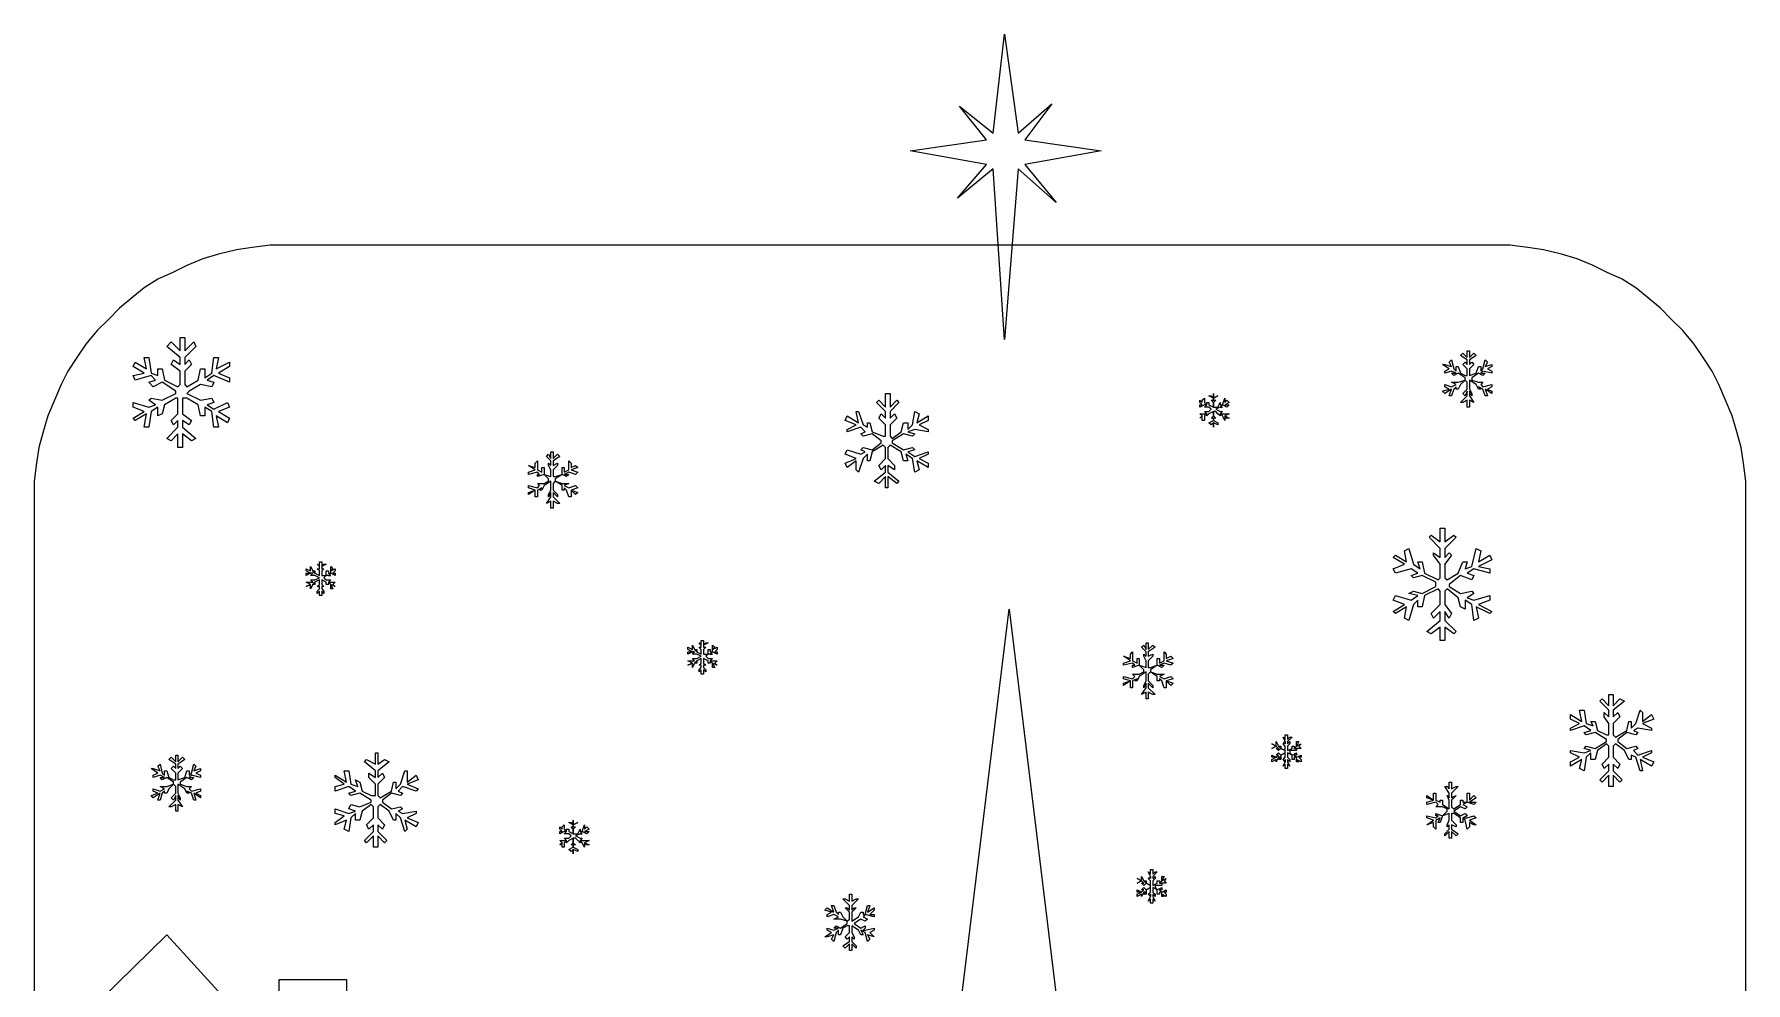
# Model space of a CAD drawing. Extents: x -95 to 513, y -317 to 40.
# Drawn here: x -80 to -6, y -254.5 to -213.4 of the extents above; entities that cross this region are included whole.
import ezdxf

# ---------------------------------------------------------------- set-up
doc = ezdxf.new("R2010")
doc.units = 0
doc.header["$MEASUREMENT"] = 0
doc.layers.get('0').update_dxf_attribs({"linetype": 'CONTINUOUS'})

msp = doc.modelspace()

# ---------------------------------------------------------------- linework, layer by layer
at = {"color": 7}
for p, q in [((-38.524502, -217.717127), (-38.038964, -213.444397)), ((-38.038964, -213.444397), (-37.456319, -217.717127)), ((-39.981114, -216.551838), (-38.524502, -217.717127)), ((-38.815824, -218.00845), (-39.981114, -216.551838)), ((-37.456319, -217.717127), (-35.999705, -216.454729)), ((-35.999705, -216.454729), (-37.164995, -218.00845)), ((-42.117479, -218.493988), (-38.815824, -218.00845)), ((-37.164995, -218.00845), (-33.86334, -218.493988)), ((-38.815824, -219.076633), (-42.117479, -218.493988)), ((-33.86334, -218.493988), (-37.164995, -219.076633)), ((-40.078221, -220.533246), (-38.815824, -219.076633)), ((-38.524502, -219.270848), (-40.078221, -220.533246)), ((-38.038964, -226.651018), (-38.524502, -219.270848)), ((-37.456319, -219.270848), (-38.038964, -226.651018)), ((-35.80549, -220.72746), (-37.456319, -219.270848)), ((-37.164995, -219.076633), (-35.80549, -220.72746))]:
    msp.add_line(p, q, dxfattribs=at)
at = {"color": 150}
for points in [[(-5.993485, -258.016745), (-5.993485, -233.545652), (-5.993485, -232.768792), (-6.090592, -231.991932), (-6.187699, -231.31218), (-6.381914, -230.632427), (-6.57613, -229.952675), (-6.867452, -229.272922), (-7.158775, -228.593168), (-7.450097, -228.010523), (-7.838528, -227.427879), (-8.226957, -226.845234), (-8.712495, -226.262589), (-9.198033, -225.777051), (-9.683569, -225.291513), (-10.266216, -224.805975), (-10.751752, -224.417546), (-11.334399, -224.029117), (-12.01415, -223.737792), (-12.596795, -223.44647), (-13.276549, -223.155148), (-13.9563, -222.960934), (-14.73316, -222.766719), (-15.412914, -222.66961), (-16.189774, -222.572503), (-16.869526, -222.572503), (-16.869526, -222.572503), (-69.113367, -222.572503), (-69.793121, -222.572503), (-70.569981, -222.66961), (-71.249732, -222.766719), (-72.026593, -222.960934), (-72.706344, -223.155148), (-73.386098, -223.44647), (-73.968742, -223.737792), (-74.648496, -224.029117), (-75.231141, -224.417546), (-75.716679, -224.805975), (-76.299323, -225.291513), (-76.784861, -225.777051), (-77.270397, -226.262589), (-77.755935, -226.845234), (-78.144366, -227.427879), (-78.532796, -228.010523), (-78.824118, -228.593168), (-79.11544, -229.272922), (-79.406763, -229.952675), (-79.600978, -230.632427), (-79.795194, -231.31218), (-79.892301, -231.991932), (-79.989407, -232.768792), (-79.989407, -233.545652), (-79.989407, -233.545652), (-79.989407, -258.016745), (-74.260065, -252.38451), (-69.404689, -257.725423), (-69.404689, -254.326659), (-66.491464, -254.326659), (-66.491464, -261.609723)], [(-40.272436, -258.210959), (-37.844748, -238.303921), (-35.417061, -258.210959)]]:
    msp.add_lwpolyline(points, dxfattribs=at)
at = {"color": 7}
for points in [[(-73.67742, -228.593168), (-73.67742, -228.010523), (-74.065849, -227.719201), (-73.968742, -227.524987), (-73.67742, -227.719201), (-73.67742, -227.427879), (-74.260065, -226.942341), (-74.065849, -226.748127), (-73.67742, -227.136556), (-73.67742, -226.553911), (-73.483204, -226.553911), (-73.483204, -227.136556), (-73.094775, -226.748127), (-72.997669, -226.942341), (-73.483204, -227.427879), (-73.483204, -227.719201), (-73.288991, -227.524987), (-73.191882, -227.719201), (-73.483204, -228.010523), (-73.483204, -228.593168), (-73.386098, -228.690277), (-72.90056, -228.398954), (-72.803453, -227.913416), (-72.609237, -227.913416), (-72.609237, -228.301846), (-72.317915, -228.107632), (-72.220808, -227.427879), (-72.026593, -227.427879), (-72.123699, -227.913416), (-71.541055, -227.622094), (-71.541055, -227.81631), (-72.026593, -228.107632), (-71.541055, -228.301846), (-71.541055, -228.496061), (-72.220808, -228.204739), (-72.512131, -228.398954), (-72.220808, -228.496061), (-72.317915, -228.690277), (-72.803453, -228.593168), (-73.288991, -228.884492), (-73.386098, -228.981599), (-72.803453, -229.272922), (-72.317915, -229.175815), (-72.220808, -229.370028), (-72.512131, -229.467137), (-72.220808, -229.661351), (-71.638161, -229.370028), (-71.541055, -229.564244), (-72.026593, -229.75846), (-71.541055, -230.049782), (-71.638161, -230.243997), (-72.123699, -229.952675), (-72.026593, -230.438211), (-72.220808, -230.438211), (-72.317915, -229.75846), (-72.609237, -229.564244), (-72.609237, -229.952675), (-72.803453, -229.952675), (-72.90056, -229.467137), (-73.386098, -229.175815), (-73.580313, -229.175815), (-73.580313, -229.855566), (-73.191882, -230.146889), (-73.288991, -230.341104), (-73.580313, -230.146889), (-73.580313, -230.438211), (-72.997669, -230.923749), (-73.191882, -231.020856), (-73.580313, -230.729533), (-73.580313, -231.31218), (-73.774527, -231.31218), (-73.774527, -230.729533), (-74.065849, -231.020856), (-74.260065, -230.923749), (-73.774527, -230.438211), (-73.774527, -230.146889), (-73.968742, -230.341104), (-74.065849, -230.146889), (-73.774527, -229.855566), (-73.774527, -229.175815), (-73.871636, -229.175815), (-74.357174, -229.467137), (-74.45428, -229.855566), (-74.648496, -229.952675), (-74.648496, -229.564244), (-74.939818, -229.75846), (-75.036925, -230.438211), (-75.231141, -230.438211), (-75.134032, -229.855566), (-75.61957, -230.146889), (-75.716679, -230.049782), (-75.231141, -229.75846), (-75.716679, -229.564244), (-75.716679, -229.370028), (-75.036925, -229.564244), (-74.745603, -229.467137), (-75.036925, -229.272922), (-74.939818, -229.175815), (-74.45428, -229.272922), (-73.871636, -228.981599), (-73.871636, -228.884492), (-74.45428, -228.496061), (-74.84271, -228.690277), (-75.036925, -228.496061), (-74.745603, -228.398954), (-74.939818, -228.204739), (-75.61957, -228.398954), (-75.716679, -228.204739), (-75.231141, -228.107632), (-75.716679, -227.81631), (-75.61957, -227.622094), (-75.134032, -227.913416), (-75.231141, -227.427879), (-75.036925, -227.427879), (-74.939818, -228.107632), (-74.648496, -228.204739), (-74.648496, -227.913416), (-74.45428, -227.913416), (-74.357174, -228.398954), (-73.774527, -228.690277), (-73.67742, -228.593168), (-73.67742, -228.593168)], [(-18.034815, -228.204739), (-18.034815, -227.913416), (-18.229031, -227.719201), (-18.131924, -227.622094), (-18.034815, -227.719201), (-18.034815, -227.524987), (-18.32614, -227.330772), (-18.229031, -227.233663), (-18.034815, -227.427879), (-18.034815, -227.136556), (-17.937708, -227.136556), (-17.937708, -227.427879), (-17.743493, -227.233663), (-17.646386, -227.330772), (-17.937708, -227.524987), (-17.937708, -227.719201), (-17.840602, -227.622094), (-17.743493, -227.719201), (-17.937708, -227.913416), (-17.937708, -228.204739), (-17.937708, -228.204739), (-17.646386, -228.107632), (-17.549279, -227.81631), (-17.45217, -227.81631), (-17.45217, -228.010523), (-17.355064, -227.913416), (-17.257957, -227.524987), (-17.160848, -227.622094), (-17.257957, -227.81631), (-16.966633, -227.719201), (-16.966633, -227.81631), (-17.160848, -227.913416), (-16.966633, -228.010523), (-16.966633, -228.107632), (-17.355064, -228.010523), (-17.45217, -228.107632), (-17.257957, -228.107632), (-17.355064, -228.204739), (-17.549279, -228.107632), (-17.840602, -228.301846), (-17.840602, -228.398954), (-17.549279, -228.496061), (-17.355064, -228.496061), (-17.355064, -228.496061), (-17.45217, -228.593168), (-17.355064, -228.690277), (-16.966633, -228.593168), (-16.966633, -228.690277), (-17.160848, -228.787384), (-16.966633, -228.884492), (-16.966633, -228.981599), (-17.257957, -228.787384), (-17.160848, -229.078706), (-17.257957, -229.078706), (-17.355064, -228.787384), (-17.549279, -228.690277), (-17.45217, -228.787384), (-17.549279, -228.787384), (-17.646386, -228.593168), (-17.937708, -228.398954), (-17.937708, -228.496061), (-17.937708, -228.787384), (-17.840602, -228.981599), (-17.840602, -229.078706), (-17.937708, -228.884492), (-17.937708, -229.078706), (-17.743493, -229.370028), (-17.743493, -229.370028), (-17.937708, -229.272922), (-17.937708, -229.564244), (-18.034815, -229.564244), (-18.034815, -229.272922), (-18.229031, -229.370028), (-18.32614, -229.370028), (-18.034815, -229.078706), (-18.034815, -228.884492), (-18.131924, -229.078706), (-18.229031, -228.981599), (-18.034815, -228.787384), (-18.034815, -228.496061), (-18.131924, -228.398954), (-18.32614, -228.593168), (-18.423246, -228.787384), (-18.520353, -228.787384), (-18.520353, -228.690277), (-18.617462, -228.787384), (-18.714569, -229.078706), (-18.811676, -229.078706), (-18.714569, -228.787384), (-19.005891, -228.981599), (-19.102998, -228.884492), (-18.811676, -228.787384), (-19.005891, -228.690277), (-19.005891, -228.593168), (-18.714569, -228.690277), (-18.520353, -228.593168), (-18.714569, -228.496061), (-18.617462, -228.496061), (-18.423246, -228.496061), (-18.131924, -228.398954), (-18.131924, -228.301846), (-18.423246, -228.107632), (-18.617462, -228.204739), (-18.714569, -228.107632), (-18.520353, -228.107632), (-18.714569, -228.010523), (-19.005891, -228.107632), (-19.005891, -228.010523), (-18.811676, -227.913416), (-19.102998, -227.719201), (-19.005891, -227.719201), (-18.714569, -227.81631), (-18.811676, -227.622094), (-18.714569, -227.524987), (-18.617462, -227.913416), (-18.520353, -228.010523), (-18.520353, -227.81631), (-18.423246, -227.81631), (-18.32614, -228.107632), (-18.131924, -228.204739), (-18.034815, -228.204739), (-18.034815, -228.204739)], [(-43.185662, -230.826642), (-43.185662, -230.341104), (-43.476984, -230.049782), (-43.379878, -229.855566), (-43.185662, -230.049782), (-43.185662, -229.75846), (-43.574091, -229.370028), (-43.476984, -229.272922), (-43.185662, -229.564244), (-43.185662, -228.981599), (-42.991446, -228.981599), (-42.991446, -229.564244), (-42.700124, -229.272922), (-42.603017, -229.370028), (-42.991446, -229.75846), (-42.991446, -230.049782), (-42.797231, -229.855566), (-42.700124, -230.049782), (-42.991446, -230.341104), (-42.991446, -230.826642), (-42.89434, -230.923749), (-42.505908, -230.632427), (-42.408802, -230.243997), (-42.214586, -230.243997), (-42.214586, -230.53532), (-42.02037, -230.341104), (-41.923264, -229.75846), (-41.729048, -229.855566), (-41.826157, -230.243997), (-41.340619, -229.952675), (-41.340619, -230.146889), (-41.729048, -230.341104), (-41.340619, -230.53532), (-41.340619, -230.632427), (-41.923264, -230.53532), (-42.214586, -230.632427), (-41.923264, -230.729533), (-42.02037, -230.826642), (-42.408802, -230.729533), (-42.89434, -231.020856), (-42.89434, -231.117965), (-42.408802, -231.409287), (-42.02037, -231.31218), (-41.923264, -231.409287), (-42.214586, -231.506394), (-41.923264, -231.700609), (-41.340619, -231.506394), (-41.340619, -231.603503), (-41.729048, -231.797716), (-41.340619, -231.991932), (-41.340619, -232.186147), (-41.826157, -231.894825), (-41.729048, -232.283254), (-41.923264, -232.380363), (-42.02037, -231.797716), (-42.311695, -231.603503), (-42.214586, -231.894825), (-42.408802, -231.894825), (-42.505908, -231.506394), (-42.991446, -231.215071), (-43.088553, -231.31218), (-43.088553, -231.797716), (-42.797231, -232.089038), (-42.797231, -232.283254), (-43.088553, -232.089038), (-43.088553, -232.380363), (-42.603017, -232.768792), (-42.700124, -232.865899), (-43.088553, -232.574576), (-43.088553, -233.060114), (-43.185662, -233.060114), (-43.185662, -232.574576), (-43.476984, -232.865899), (-43.6712, -232.768792), (-43.185662, -232.380363), (-43.185662, -232.089038), (-43.379878, -232.283254), (-43.476984, -232.089038), (-43.185662, -231.797716), (-43.185662, -231.31218), (-43.282769, -231.215071), (-43.768307, -231.506394), (-43.865413, -231.894825), (-43.962522, -231.894825), (-43.962522, -231.603503), (-44.156736, -231.797716), (-44.350951, -232.380363), (-44.44806, -232.283254), (-44.44806, -231.894825), (-44.836489, -232.186147), (-44.933596, -231.991932), (-44.44806, -231.797716), (-44.933596, -231.603503), (-44.836489, -231.409287), (-44.253845, -231.603503), (-44.059629, -231.506394), (-44.253845, -231.409287), (-44.156736, -231.31218), (-43.768307, -231.409287), (-43.379878, -231.117965), (-43.379878, -231.020856), (-43.768307, -230.729533), (-44.156736, -230.826642), (-44.253845, -230.729533), (-44.059629, -230.632427), (-44.253845, -230.438211), (-44.836489, -230.632427), (-44.836489, -230.53532), (-44.44806, -230.341104), (-44.933596, -230.146889), (-44.836489, -229.952675), (-44.350951, -230.243997), (-44.44806, -229.75846), (-44.350951, -229.75846), (-44.156736, -230.341104), (-43.962522, -230.438211), (-43.962522, -230.243997), (-43.865413, -230.243997), (-43.768307, -230.632427), (-43.282769, -230.826642), (-43.185662, -230.826642), (-43.185662, -230.826642)], [(-29.007965, -229.564244), (-29.007965, -229.370028), (-29.105073, -229.272922), (-29.105073, -229.272922), (-29.007965, -229.272922), (-29.007965, -229.175815), (-29.20218, -229.078706), (-29.105073, -229.078706), (-29.007965, -229.175815), (-29.007965, -228.981599), (-29.007965, -228.981599), (-29.007965, -229.175815), (-28.813749, -229.078706), (-28.813749, -229.078706), (-29.007965, -229.175815), (-29.007965, -229.272922), (-28.910858, -229.272922), (-28.910858, -229.272922), (-29.007965, -229.370028), (-29.007965, -229.564244), (-28.910858, -229.564244), (-28.813749, -229.564244), (-28.716642, -229.370028), (-28.716642, -229.370028), (-28.716642, -229.467137), (-28.619535, -229.467137), (-28.522427, -229.175815), (-28.522427, -229.272922), (-28.522427, -229.370028), (-28.42532, -229.272922), (-28.328213, -229.370028), (-28.522427, -229.467137), (-28.328213, -229.467137), (-28.42532, -229.564244), (-28.619535, -229.467137), (-28.716642, -229.564244), (-28.619535, -229.564244), (-28.619535, -229.564244), (-28.716642, -229.564244), (-28.910858, -229.661351), (-28.910858, -229.661351), (-28.716642, -229.75846), (-28.619535, -229.75846), (-28.619535, -229.75846), (-28.716642, -229.855566), (-28.619535, -229.855566), (-28.42532, -229.855566), (-28.328213, -229.855566), (-28.522427, -229.952675), (-28.328213, -230.049782), (-28.42532, -230.049782), (-28.522427, -229.952675), (-28.522427, -230.146889), (-28.522427, -230.146889), (-28.619535, -229.952675), (-28.716642, -229.855566), (-28.716642, -229.952675), (-28.716642, -229.952675), (-28.813749, -229.855566), (-28.910858, -229.75846), (-29.007965, -229.75846), (-29.007965, -229.952675), (-28.910858, -230.049782), (-28.910858, -230.049782), (-29.007965, -230.049782), (-29.007965, -230.146889), (-28.813749, -230.243997), (-28.813749, -230.341104), (-29.007965, -230.243997), (-29.007965, -230.438211), (-29.007965, -230.438211), (-29.007965, -230.243997), (-29.105073, -230.341104), (-29.20218, -230.243997), (-29.007965, -230.146889), (-29.007965, -230.049782), (-29.105073, -230.049782), (-29.105073, -230.049782), (-29.007965, -229.952675), (-29.007965, -229.75846), (-29.007965, -229.75846), (-29.20218, -229.855566), (-29.299287, -229.952675), (-29.299287, -229.952675), (-29.299287, -229.855566), (-29.396396, -229.952675), (-29.396396, -230.146889), (-29.493503, -230.146889), (-29.493503, -229.952675), (-29.590609, -230.049782), (-29.590609, -230.049782), (-29.493503, -229.952675), (-29.590609, -229.855566), (-29.590609, -229.855566), (-29.396396, -229.855566), (-29.299287, -229.855566), (-29.396396, -229.75846), (-29.396396, -229.75846), (-29.20218, -229.75846), (-29.105073, -229.661351), (-29.105073, -229.661351), (-29.20218, -229.564244), (-29.396396, -229.564244), (-29.396396, -229.564244), (-29.299287, -229.467137), (-29.396396, -229.467137), (-29.590609, -229.564244), (-29.590609, -229.467137), (-29.493503, -229.467137), (-29.590609, -229.370028), (-29.590609, -229.272922), (-29.493503, -229.370028), (-29.493503, -229.272922), (-29.396396, -229.175815), (-29.396396, -229.370028), (-29.299287, -229.467137), (-29.299287, -229.370028), (-29.20218, -229.370028), (-29.20218, -229.467137), (-29.007965, -229.564244), (-29.007965, -229.564244), (-29.007965, -229.564244)], [(-57.654682, -232.574576), (-57.654682, -232.283254), (-57.751788, -232.089038), (-57.751788, -231.991932), (-57.654682, -232.089038), (-57.654682, -231.894825), (-57.848895, -231.700609), (-57.751788, -231.603503), (-57.654682, -231.797716), (-57.654682, -231.506394), (-57.557573, -231.506394), (-57.557573, -231.797716), (-57.363357, -231.603503), (-57.266251, -231.700609), (-57.557573, -231.894825), (-57.557573, -232.089038), (-57.363357, -231.991932), (-57.363357, -232.089038), (-57.557573, -232.283254), (-57.557573, -232.574576), (-57.460466, -232.574576), (-57.169144, -232.47747), (-57.169144, -232.186147), (-57.072035, -232.186147), (-57.072035, -232.380363), (-56.877821, -232.283254), (-56.877821, -231.894825), (-56.780713, -231.991932), (-56.780713, -232.186147), (-56.586499, -232.089038), (-56.48939, -232.186147), (-56.780713, -232.283254), (-56.48939, -232.380363), (-56.586499, -232.47747), (-56.877821, -232.380363), (-57.072035, -232.47747), (-56.877821, -232.47747), (-56.974928, -232.574576), (-57.169144, -232.47747), (-57.460466, -232.671685), (-57.460466, -232.768792), (-57.169144, -232.865899), (-56.974928, -232.865899), (-56.877821, -232.865899), (-57.072035, -232.963008), (-56.877821, -233.060114), (-56.586499, -232.963008), (-56.48939, -233.060114), (-56.780713, -233.157221), (-56.48939, -233.25433), (-56.586499, -233.351437), (-56.780713, -233.157221), (-56.780713, -233.448543), (-56.877821, -233.448543), (-56.974928, -233.157221), (-57.072035, -233.060114), (-57.072035, -233.157221), (-57.169144, -233.157221), (-57.169144, -232.963008), (-57.460466, -232.768792), (-57.557573, -232.865899), (-57.557573, -233.157221), (-57.363357, -233.351437), (-57.363357, -233.448543), (-57.557573, -233.25433), (-57.557573, -233.448543), (-57.266251, -233.739868), (-57.363357, -233.739868), (-57.557573, -233.642759), (-57.557573, -233.934081), (-57.654682, -233.934081), (-57.654682, -233.642759), (-57.848895, -233.739868), (-57.848895, -233.739868), (-57.654682, -233.448543), (-57.654682, -233.25433), (-57.751788, -233.448543), (-57.751788, -233.351437), (-57.654682, -233.157221), (-57.654682, -232.865899), (-57.654682, -232.768792), (-57.946004, -232.963008), (-58.043111, -233.157221), (-58.140218, -233.157221), (-58.043111, -233.060114), (-58.237326, -233.157221), (-58.237326, -233.448543), (-58.334433, -233.448543), (-58.334433, -233.157221), (-58.625756, -233.351437), (-58.625756, -233.25433), (-58.334433, -233.157221), (-58.625756, -233.060114), (-58.625756, -232.963008), (-58.237326, -233.060114), (-58.140218, -232.963008), (-58.237326, -232.865899), (-58.237326, -232.865899), (-57.946004, -232.865899), (-57.751788, -232.768792), (-57.751788, -232.671685), (-57.946004, -232.47747), (-58.237326, -232.574576), (-58.237326, -232.47747), (-58.140218, -232.47747), (-58.237326, -232.380363), (-58.625756, -232.47747), (-58.625756, -232.380363), (-58.334433, -232.283254), (-58.625756, -232.089038), (-58.625756, -232.089038), (-58.334433, -232.186147), (-58.334433, -231.991932), (-58.237326, -231.894825), (-58.237326, -232.283254), (-58.043111, -232.380363), (-58.043111, -232.186147), (-57.946004, -232.186147), (-57.946004, -232.47747), (-57.654682, -232.574576), (-57.654682, -232.574576), (-57.654682, -232.574576)], [(-19.200107, -236.944414), (-19.200107, -236.361769), (-19.491429, -235.97334), (-19.491429, -235.876233), (-19.200107, -236.070447), (-19.200107, -235.682018), (-19.685645, -235.19648), (-19.588536, -235.099373), (-19.200107, -235.390695), (-19.200107, -234.808051), (-19.005891, -234.808051), (-19.005891, -235.390695), (-18.617462, -235.099373), (-18.520353, -235.19648), (-19.005891, -235.682018), (-19.005891, -236.070447), (-18.811676, -235.876233), (-18.714569, -235.97334), (-19.005891, -236.361769), (-19.005891, -236.944414), (-18.908784, -237.041523), (-18.423246, -236.7502), (-18.229031, -236.264662), (-18.034815, -236.264662), (-18.131924, -236.555985), (-17.840602, -236.458878), (-17.646386, -235.682018), (-17.45217, -235.779124), (-17.549279, -236.264662), (-17.063741, -235.97334), (-16.966633, -236.167556), (-17.549279, -236.458878), (-17.063741, -236.555985), (-17.063741, -236.7502), (-17.743493, -236.555985), (-18.034815, -236.7502), (-17.743493, -236.847307), (-17.840602, -237.041523), (-18.32614, -236.847307), (-18.811676, -237.235738), (-18.811676, -237.332845), (-18.32614, -237.624167), (-17.840602, -237.527061), (-17.743493, -237.624167), (-18.034815, -237.818383), (-17.743493, -237.91549), (-17.063741, -237.721274), (-17.063741, -237.91549), (-17.549279, -238.109705), (-16.966633, -238.401028), (-17.063741, -238.498135), (-17.646386, -238.206812), (-17.549279, -238.69235), (-17.743493, -238.789457), (-17.840602, -238.109705), (-18.131924, -237.91549), (-18.131924, -238.303921), (-18.32614, -238.206812), (-18.423246, -237.818383), (-18.908784, -237.429952), (-19.005891, -237.527061), (-19.005891, -238.109705), (-18.714569, -238.498135), (-18.811676, -238.69235), (-19.005891, -238.401028), (-19.005891, -238.789457), (-18.520353, -239.274995), (-18.617462, -239.372102), (-19.005891, -239.080779), (-19.005891, -239.663426), (-19.200107, -239.663426), (-19.200107, -239.080779), (-19.588536, -239.372102), (-19.782751, -239.274995), (-19.200107, -238.789457), (-19.200107, -238.401028), (-19.491429, -238.69235), (-19.588536, -238.498135), (-19.200107, -238.109705), (-19.200107, -237.527061), (-19.297214, -237.429952), (-19.879858, -237.721274), (-19.976967, -238.206812), (-20.171181, -238.206812), (-20.171181, -237.91549), (-20.365396, -238.109705), (-20.559612, -238.789457), (-20.753827, -238.69235), (-20.656719, -238.206812), (-21.142257, -238.498135), (-21.239363, -238.401028), (-20.753827, -238.109705), (-21.239363, -237.91549), (-21.142257, -237.721274), (-20.462503, -237.91549), (-20.171181, -237.721274), (-20.559612, -237.624167), (-20.365396, -237.527061), (-19.976967, -237.624167), (-19.39432, -237.332845), (-19.39432, -237.13863), (-19.976967, -236.847307), (-20.365396, -236.944414), (-20.462503, -236.847307), (-20.171181, -236.7502), (-20.462503, -236.555985), (-21.142257, -236.7502), (-21.239363, -236.555985), (-20.753827, -236.361769), (-21.239363, -236.070447), (-21.142257, -235.97334), (-20.656719, -236.264662), (-20.753827, -235.779124), (-20.559612, -235.682018), (-20.365396, -236.361769), (-20.074074, -236.555985), (-20.171181, -236.264662), (-19.976967, -236.264662), (-19.879858, -236.7502), (-19.297214, -237.041523), (-19.200107, -236.944414), (-19.200107, -236.944414)], [(-67.656755, -236.847307), (-67.656755, -236.653092), (-67.753862, -236.555985), (-67.656755, -236.555985), (-67.656755, -236.555985), (-67.656755, -236.458878), (-67.753862, -236.361769), (-67.753862, -236.361769), (-67.656755, -236.458878), (-67.656755, -236.264662), (-67.559646, -236.264662), (-67.559646, -236.458878), (-67.46254, -236.361769), (-67.365433, -236.361769), (-67.559646, -236.458878), (-67.559646, -236.555985), (-67.46254, -236.555985), (-67.46254, -236.555985), (-67.559646, -236.653092), (-67.559646, -236.847307), (-67.559646, -236.847307), (-67.365433, -236.847307), (-67.365433, -236.653092), (-67.268324, -236.653092), (-67.268324, -236.7502), (-67.171217, -236.7502), (-67.171217, -236.458878), (-67.07411, -236.555985), (-67.171217, -236.653092), (-66.977002, -236.555985), (-66.977002, -236.653092), (-67.07411, -236.7502), (-66.977002, -236.7502), (-66.977002, -236.847307), (-67.171217, -236.7502), (-67.268324, -236.847307), (-67.171217, -236.847307), (-67.171217, -236.847307), (-67.365433, -236.847307), (-67.46254, -236.944414), (-67.46254, -236.944414), (-67.365433, -237.041523), (-67.171217, -237.041523), (-67.171217, -237.041523), (-67.268324, -237.13863), (-67.171217, -237.13863), (-66.977002, -237.13863), (-66.977002, -237.13863), (-67.07411, -237.235738), (-66.977002, -237.332845), (-66.977002, -237.332845), (-67.171217, -237.235738), (-67.07411, -237.429952), (-67.171217, -237.429952), (-67.171217, -237.235738), (-67.268324, -237.13863), (-67.268324, -237.235738), (-67.365433, -237.235738), (-67.365433, -237.13863), (-67.559646, -237.041523), (-67.559646, -237.041523), (-67.559646, -237.235738), (-67.46254, -237.332845), (-67.46254, -237.332845), (-67.559646, -237.332845), (-67.559646, -237.429952), (-67.46254, -237.527061), (-67.46254, -237.624167), (-67.559646, -237.527061), (-67.559646, -237.721274), (-67.656755, -237.721274), (-67.656755, -237.527061), (-67.753862, -237.624167), (-67.753862, -237.527061), (-67.656755, -237.429952), (-67.656755, -237.332845), (-67.656755, -237.332845), (-67.753862, -237.332845), (-67.656755, -237.235738), (-67.656755, -237.041523), (-67.656755, -237.041523), (-67.850969, -237.13863), (-67.850969, -237.235738), (-67.948077, -237.235738), (-67.850969, -237.13863), (-67.948077, -237.235738), (-68.045184, -237.429952), (-68.045184, -237.429952), (-68.045184, -237.235738), (-68.2394, -237.332845), (-68.2394, -237.332845), (-68.045184, -237.235738), (-68.2394, -237.13863), (-68.2394, -237.13863), (-68.045184, -237.13863), (-67.948077, -237.13863), (-68.045184, -237.041523), (-67.948077, -237.041523), (-67.850969, -237.041523), (-67.656755, -236.944414), (-67.656755, -236.944414), (-67.850969, -236.847307), (-67.948077, -236.847307), (-68.045184, -236.847307), (-67.948077, -236.7502), (-68.045184, -236.7502), (-68.2394, -236.847307), (-68.2394, -236.7502), (-68.045184, -236.7502), (-68.2394, -236.653092), (-68.2394, -236.555985), (-68.045184, -236.653092), (-68.045184, -236.555985), (-68.045184, -236.458878), (-67.948077, -236.653092), (-67.850969, -236.7502), (-67.948077, -236.653092), (-67.850969, -236.653092), (-67.850969, -236.7502), (-67.656755, -236.847307), (-67.656755, -236.847307), (-67.656755, -236.847307)], [(-51.148477, -240.246071), (-51.148477, -240.051855), (-51.245586, -239.954749), (-51.148477, -239.954749), (-51.148477, -239.954749), (-51.148477, -239.85764), (-51.245586, -239.760533), (-51.245586, -239.760533), (-51.148477, -239.85764), (-51.148477, -239.663426), (-51.05137, -239.663426), (-51.05137, -239.85764), (-50.954263, -239.760533), (-50.857154, -239.760533), (-51.05137, -239.85764), (-51.05137, -239.954749), (-50.954263, -239.954749), (-50.954263, -239.954749), (-51.05137, -240.051855), (-51.05137, -240.246071), (-51.05137, -240.246071), (-50.857154, -240.246071), (-50.857154, -240.051855), (-50.760048, -240.051855), (-50.760048, -240.148962), (-50.662941, -240.148962), (-50.662941, -239.85764), (-50.565832, -239.954749), (-50.662941, -240.051855), (-50.468725, -239.954749), (-50.468725, -240.051855), (-50.565832, -240.148962), (-50.468725, -240.148962), (-50.468725, -240.246071), (-50.662941, -240.148962), (-50.760048, -240.246071), (-50.662941, -240.246071), (-50.662941, -240.246071), (-50.857154, -240.246071), (-50.954263, -240.343178), (-50.954263, -240.343178), (-50.857154, -240.440284), (-50.662941, -240.440284), (-50.662941, -240.440284), (-50.760048, -240.537393), (-50.662941, -240.537393), (-50.468725, -240.537393), (-50.468725, -240.537393), (-50.565832, -240.6345), (-50.468725, -240.731609), (-50.468725, -240.731609), (-50.662941, -240.6345), (-50.565832, -240.828716), (-50.662941, -240.828716), (-50.662941, -240.6345), (-50.760048, -240.537393), (-50.760048, -240.6345), (-50.857154, -240.6345), (-50.857154, -240.537393), (-51.05137, -240.440284), (-51.05137, -240.440284), (-51.05137, -240.6345), (-50.954263, -240.731609), (-50.954263, -240.731609), (-51.05137, -240.731609), (-51.05137, -240.828716), (-50.954263, -240.925822), (-50.954263, -241.022931), (-51.05137, -240.925822), (-51.05137, -241.120038), (-51.148477, -241.120038), (-51.148477, -240.925822), (-51.245586, -241.022931), (-51.245586, -240.925822), (-51.148477, -240.828716), (-51.148477, -240.731609), (-51.148477, -240.731609), (-51.245586, -240.731609), (-51.148477, -240.6345), (-51.148477, -240.440284), (-51.148477, -240.440284), (-51.342692, -240.537393), (-51.342692, -240.6345), (-51.439799, -240.6345), (-51.342692, -240.537393), (-51.439799, -240.6345), (-51.536908, -240.828716), (-51.536908, -240.828716), (-51.536908, -240.6345), (-51.731124, -240.731609), (-51.731124, -240.731609), (-51.536908, -240.6345), (-51.731124, -240.537393), (-51.731124, -240.537393), (-51.536908, -240.537393), (-51.439799, -240.537393), (-51.536908, -240.440284), (-51.439799, -240.440284), (-51.342692, -240.440284), (-51.148477, -240.343178), (-51.148477, -240.343178), (-51.342692, -240.246071), (-51.439799, -240.246071), (-51.536908, -240.246071), (-51.439799, -240.148962), (-51.536908, -240.148962), (-51.731124, -240.246071), (-51.731124, -240.148962), (-51.536908, -240.148962), (-51.731124, -240.051855), (-51.731124, -239.954749), (-51.536908, -240.051855), (-51.536908, -239.954749), (-51.536908, -239.85764), (-51.439799, -240.051855), (-51.342692, -240.148962), (-51.439799, -240.051855), (-51.342692, -240.051855), (-51.342692, -240.148962), (-51.148477, -240.246071), (-51.148477, -240.246071), (-51.148477, -240.246071)], [(-31.92119, -240.828716), (-31.92119, -240.537393), (-32.018297, -240.343178), (-32.018297, -240.246071), (-31.92119, -240.343178), (-31.92119, -240.148962), (-32.115406, -239.954749), (-32.018297, -239.85764), (-31.92119, -240.051855), (-31.92119, -239.760533), (-31.824084, -239.760533), (-31.824084, -240.051855), (-31.629868, -239.85764), (-31.532761, -239.954749), (-31.824084, -240.148962), (-31.824084, -240.343178), (-31.629868, -240.246071), (-31.629868, -240.343178), (-31.824084, -240.537393), (-31.824084, -240.828716), (-31.726975, -240.828716), (-31.435652, -240.731609), (-31.435652, -240.440284), (-31.338546, -240.440284), (-31.338546, -240.6345), (-31.14433, -240.537393), (-31.14433, -240.148962), (-31.047223, -240.246071), (-31.047223, -240.440284), (-30.853008, -240.343178), (-30.755901, -240.440284), (-31.047223, -240.537393), (-30.755901, -240.6345), (-30.853008, -240.731609), (-31.14433, -240.6345), (-31.338546, -240.731609), (-31.14433, -240.731609), (-31.241437, -240.828716), (-31.435652, -240.731609), (-31.726975, -240.925822), (-31.726975, -241.022931), (-31.435652, -241.120038), (-31.241437, -241.120038), (-31.14433, -241.120038), (-31.338546, -241.217145), (-31.14433, -241.314254), (-30.853008, -241.217145), (-30.755901, -241.314254), (-31.047223, -241.41136), (-30.755901, -241.508467), (-30.853008, -241.605576), (-31.047223, -241.41136), (-31.047223, -241.702683), (-31.14433, -241.702683), (-31.241437, -241.41136), (-31.338546, -241.314254), (-31.338546, -241.41136), (-31.435652, -241.41136), (-31.435652, -241.217145), (-31.726975, -241.022931), (-31.824084, -241.120038), (-31.824084, -241.41136), (-31.629868, -241.605576), (-31.629868, -241.702683), (-31.824084, -241.508467), (-31.824084, -241.702683), (-31.532761, -241.994005), (-31.629868, -241.994005), (-31.824084, -241.896898), (-31.824084, -242.188221), (-31.92119, -242.188221), (-31.92119, -241.896898), (-32.115406, -241.994005), (-32.115406, -241.994005), (-31.92119, -241.702683), (-31.92119, -241.508467), (-32.018297, -241.702683), (-32.018297, -241.605576), (-31.92119, -241.41136), (-31.92119, -241.120038), (-31.92119, -241.022931), (-32.212513, -241.217145), (-32.309619, -241.41136), (-32.406728, -241.41136), (-32.309619, -241.314254), (-32.503835, -241.41136), (-32.503835, -241.702683), (-32.600944, -241.702683), (-32.600944, -241.41136), (-32.892266, -241.605576), (-32.892266, -241.508467), (-32.600944, -241.41136), (-32.892266, -241.314254), (-32.892266, -241.217145), (-32.503835, -241.314254), (-32.406728, -241.217145), (-32.503835, -241.120038), (-32.503835, -241.120038), (-32.212513, -241.120038), (-32.018297, -241.022931), (-32.018297, -240.925822), (-32.212513, -240.731609), (-32.503835, -240.828716), (-32.503835, -240.731609), (-32.406728, -240.731609), (-32.503835, -240.6345), (-32.892266, -240.731609), (-32.892266, -240.6345), (-32.600944, -240.537393), (-32.892266, -240.343178), (-32.892266, -240.343178), (-32.600944, -240.440284), (-32.600944, -240.246071), (-32.503835, -240.148962), (-32.503835, -240.537393), (-32.309619, -240.6345), (-32.309619, -240.440284), (-32.212513, -240.440284), (-32.212513, -240.731609), (-31.92119, -240.828716), (-31.92119, -240.828716), (-31.92119, -240.828716)], [(-11.917044, -243.741941), (-11.917044, -243.256403), (-12.111257, -242.965081), (-12.111257, -242.770865), (-11.917044, -242.965081), (-11.917044, -242.673759), (-12.305473, -242.285327), (-12.208366, -242.188221), (-11.917044, -242.479543), (-11.917044, -241.994005), (-11.722828, -241.994005), (-11.722828, -242.479543), (-11.431506, -242.188221), (-11.23729, -242.285327), (-11.722828, -242.673759), (-11.722828, -242.965081), (-11.528612, -242.770865), (-11.431506, -242.965081), (-11.722828, -243.256403), (-11.722828, -243.741941), (-11.625721, -243.839048), (-11.140183, -243.547726), (-11.043074, -243.159297), (-10.945968, -243.159297), (-10.945968, -243.450619), (-10.751752, -243.256403), (-10.557538, -242.673759), (-10.46043, -242.770865), (-10.46043, -243.159297), (-10.072, -242.867972), (-9.974894, -243.062188), (-10.46043, -243.256403), (-10.072, -243.450619), (-10.072, -243.547726), (-10.654645, -243.450619), (-10.848861, -243.547726), (-10.654645, -243.644832), (-10.751752, -243.741941), (-11.140183, -243.644832), (-11.528612, -243.936155), (-11.528612, -244.033264), (-11.140183, -244.324586), (-10.751752, -244.227479), (-10.654645, -244.324586), (-10.848861, -244.421693), (-10.654645, -244.615908), (-10.072, -244.421693), (-10.072, -244.518802), (-10.46043, -244.713015), (-9.974894, -244.907231), (-10.072, -245.101446), (-10.557538, -244.810124), (-10.46043, -245.29566), (-10.557538, -245.29566), (-10.751752, -244.713015), (-10.945968, -244.615908), (-10.945968, -244.810124), (-11.043074, -244.810124), (-11.23729, -244.421693), (-11.625721, -244.13037), (-11.722828, -244.227479), (-11.722828, -244.713015), (-11.431506, -245.004338), (-11.528612, -245.198553), (-11.722828, -245.004338), (-11.722828, -245.29566), (-11.334399, -245.684091), (-11.431506, -245.781198), (-11.722828, -245.489875), (-11.722828, -245.975413), (-11.917044, -245.975413), (-11.917044, -245.489875), (-12.208366, -245.781198), (-12.305473, -245.684091), (-11.917044, -245.29566), (-11.917044, -245.004338), (-12.111257, -245.198553), (-12.208366, -245.004338), (-11.917044, -244.713015), (-11.917044, -244.227479), (-12.01415, -244.13037), (-12.402581, -244.421693), (-12.499688, -244.810124), (-12.693904, -244.810124), (-12.693904, -244.518802), (-12.888117, -244.713015), (-12.985226, -245.29566), (-13.17944, -245.198553), (-13.082333, -244.810124), (-13.567871, -245.101446), (-13.567871, -244.907231), (-13.17944, -244.713015), (-13.567871, -244.518802), (-13.567871, -244.421693), (-12.985226, -244.518802), (-12.693904, -244.421693), (-12.985226, -244.324586), (-12.888117, -244.227479), (-12.499688, -244.324586), (-12.01415, -244.033264), (-12.01415, -243.936155), (-12.499688, -243.644832), (-12.888117, -243.741941), (-12.985226, -243.644832), (-12.693904, -243.547726), (-12.985226, -243.35351), (-13.567871, -243.547726), (-13.567871, -243.450619), (-13.17944, -243.256403), (-13.567871, -243.062188), (-13.567871, -242.867972), (-13.082333, -243.159297), (-13.17944, -242.673759), (-12.985226, -242.673759), (-12.888117, -243.256403), (-12.596795, -243.35351), (-12.693904, -243.159297), (-12.499688, -243.159297), (-12.402581, -243.547726), (-12.01415, -243.741941), (-11.917044, -243.741941), (-11.917044, -243.741941)], [(-25.900525, -244.421693), (-25.900525, -244.227479), (-25.997632, -244.13037), (-25.900525, -244.033264), (-25.900525, -244.13037), (-25.900525, -244.033264), (-25.997632, -243.839048), (-25.997632, -243.839048), (-25.900525, -243.936155), (-25.900525, -243.741941), (-25.803416, -243.741941), (-25.803416, -243.936155), (-25.70631, -243.839048), (-25.609203, -243.839048), (-25.803416, -244.033264), (-25.803416, -244.13037), (-25.70631, -244.033264), (-25.70631, -244.13037), (-25.803416, -244.227479), (-25.803416, -244.421693), (-25.803416, -244.421693), (-25.609203, -244.324586), (-25.609203, -244.227479), (-25.512094, -244.227479), (-25.512094, -244.324586), (-25.414987, -244.227479), (-25.414987, -244.033264), (-25.317878, -244.033264), (-25.414987, -244.227479), (-25.220772, -244.13037), (-25.220772, -244.13037), (-25.317878, -244.227479), (-25.220772, -244.324586), (-25.220772, -244.324586), (-25.414987, -244.324586), (-25.512094, -244.324586), (-25.414987, -244.324586), (-25.414987, -244.421693), (-25.609203, -244.421693), (-25.70631, -244.421693), (-25.70631, -244.518802), (-25.609203, -244.615908), (-25.414987, -244.518802), (-25.414987, -244.615908), (-25.512094, -244.615908), (-25.414987, -244.713015), (-25.220772, -244.615908), (-25.220772, -244.713015), (-25.317878, -244.713015), (-25.220772, -244.810124), (-25.220772, -244.907231), (-25.414987, -244.810124), (-25.317878, -244.907231), (-25.414987, -244.907231), (-25.414987, -244.713015), (-25.512094, -244.713015), (-25.512094, -244.810124), (-25.609203, -244.810124), (-25.609203, -244.615908), (-25.803416, -244.518802), (-25.803416, -244.518802), (-25.803416, -244.713015), (-25.70631, -244.810124), (-25.70631, -244.907231), (-25.803416, -244.810124), (-25.803416, -244.907231), (-25.70631, -245.101446), (-25.70631, -245.101446), (-25.803416, -245.004338), (-25.803416, -245.198553), (-25.900525, -245.198553), (-25.900525, -245.004338), (-25.997632, -245.101446), (-25.997632, -245.101446), (-25.900525, -244.907231), (-25.900525, -244.810124), (-25.900525, -244.907231), (-25.997632, -244.810124), (-25.900525, -244.713015), (-25.900525, -244.518802), (-25.900525, -244.518802), (-26.094739, -244.615908), (-26.094739, -244.810124), (-26.191848, -244.810124), (-26.094739, -244.713015), (-26.191848, -244.713015), (-26.288954, -244.907231), (-26.288954, -244.907231), (-26.288954, -244.810124), (-26.48317, -244.907231), (-26.48317, -244.810124), (-26.288954, -244.713015), (-26.48317, -244.713015), (-26.48317, -244.615908), (-26.288954, -244.713015), (-26.191848, -244.615908), (-26.288954, -244.615908), (-26.191848, -244.518802), (-26.094739, -244.615908), (-25.900525, -244.518802), (-25.900525, -244.421693), (-26.094739, -244.324586), (-26.191848, -244.421693), (-26.288954, -244.324586), (-26.191848, -244.324586), (-26.288954, -244.227479), (-26.48317, -244.324586), (-26.48317, -244.324586), (-26.288954, -244.227479), (-26.48317, -244.13037), (-26.48317, -244.13037), (-26.288954, -244.227479), (-26.288954, -244.033264), (-26.288954, -244.033264), (-26.191848, -244.227479), (-26.094739, -244.324586), (-26.191848, -244.227479), (-26.094739, -244.227479), (-26.094739, -244.324586), (-25.900525, -244.421693), (-25.900525, -244.421693), (-25.900525, -244.421693)], [(-73.871636, -245.684091), (-73.871636, -245.392769), (-74.065849, -245.198553), (-73.968742, -245.101446), (-73.871636, -245.198553), (-73.871636, -245.004338), (-74.162958, -244.810124), (-74.065849, -244.713015), (-73.871636, -244.907231), (-73.871636, -244.615908), (-73.774527, -244.615908), (-73.774527, -244.907231), (-73.580313, -244.713015), (-73.483204, -244.810124), (-73.774527, -245.004338), (-73.774527, -245.198553), (-73.67742, -245.101446), (-73.580313, -245.198553), (-73.774527, -245.392769), (-73.774527, -245.684091), (-73.774527, -245.684091), (-73.483204, -245.586984), (-73.386098, -245.29566), (-73.288991, -245.29566), (-73.288991, -245.489875), (-73.191882, -245.392769), (-73.094775, -245.004338), (-72.997669, -245.101446), (-73.094775, -245.29566), (-72.803453, -245.198553), (-72.803453, -245.29566), (-72.997669, -245.392769), (-72.803453, -245.489875), (-72.803453, -245.586984), (-73.191882, -245.489875), (-73.288991, -245.586984), (-73.094775, -245.586984), (-73.191882, -245.684091), (-73.386098, -245.586984), (-73.67742, -245.781198), (-73.67742, -245.878307), (-73.386098, -245.975413), (-73.191882, -245.975413), (-73.191882, -245.975413), (-73.288991, -246.07252), (-73.191882, -246.169629), (-72.803453, -246.07252), (-72.803453, -246.169629), (-72.997669, -246.266736), (-72.803453, -246.363843), (-72.803453, -246.460951), (-73.094775, -246.266736), (-72.997669, -246.558058), (-73.094775, -246.558058), (-73.191882, -246.266736), (-73.386098, -246.169629), (-73.288991, -246.266736), (-73.386098, -246.266736), (-73.483204, -246.07252), (-73.774527, -245.878307), (-73.774527, -245.975413), (-73.774527, -246.266736), (-73.67742, -246.460951), (-73.67742, -246.558058), (-73.774527, -246.363843), (-73.774527, -246.558058), (-73.580313, -246.849381), (-73.580313, -246.849381), (-73.774527, -246.752274), (-73.774527, -247.043596), (-73.871636, -247.043596), (-73.871636, -246.752274), (-74.065849, -246.849381), (-74.162958, -246.849381), (-73.871636, -246.558058), (-73.871636, -246.363843), (-73.968742, -246.558058), (-74.065849, -246.460951), (-73.871636, -246.266736), (-73.871636, -245.975413), (-73.968742, -245.878307), (-74.162958, -246.07252), (-74.260065, -246.266736), (-74.357174, -246.266736), (-74.357174, -246.169629), (-74.45428, -246.266736), (-74.551387, -246.558058), (-74.648496, -246.558058), (-74.551387, -246.266736), (-74.84271, -246.460951), (-74.939818, -246.363843), (-74.648496, -246.266736), (-74.84271, -246.169629), (-74.84271, -246.07252), (-74.551387, -246.169629), (-74.357174, -246.07252), (-74.551387, -245.975413), (-74.45428, -245.975413), (-74.260065, -245.975413), (-73.968742, -245.878307), (-73.968742, -245.781198), (-74.260065, -245.586984), (-74.45428, -245.684091), (-74.551387, -245.586984), (-74.357174, -245.586984), (-74.551387, -245.489875), (-74.84271, -245.586984), (-74.84271, -245.489875), (-74.648496, -245.392769), (-74.939818, -245.198553), (-74.84271, -245.198553), (-74.551387, -245.29566), (-74.648496, -245.101446), (-74.551387, -245.004338), (-74.45428, -245.392769), (-74.357174, -245.489875), (-74.357174, -245.29566), (-74.260065, -245.29566), (-74.162958, -245.586984), (-73.968742, -245.684091), (-73.871636, -245.684091), (-73.871636, -245.684091)], [(-65.229067, -246.363843), (-65.229067, -245.878307), (-65.52039, -245.586984), (-65.52039, -245.392769), (-65.229067, -245.586984), (-65.229067, -245.29566), (-65.714603, -244.907231), (-65.617496, -244.810124), (-65.229067, -245.004338), (-65.229067, -244.518802), (-65.131959, -244.518802), (-65.131959, -245.004338), (-64.840636, -244.810124), (-64.646423, -244.907231), (-65.131959, -245.29566), (-65.131959, -245.586984), (-64.937745, -245.392769), (-64.840636, -245.586984), (-65.131959, -245.878307), (-65.131959, -246.363843), (-65.034852, -246.460951), (-64.549314, -246.169629), (-64.452207, -245.781198), (-64.355098, -245.781198), (-64.355098, -246.07252), (-64.160885, -245.878307), (-63.966669, -245.29566), (-63.869562, -245.29566), (-63.869562, -245.781198), (-63.481131, -245.489875), (-63.384024, -245.684091), (-63.869562, -245.878307), (-63.384024, -246.07252), (-63.481131, -246.169629), (-64.063776, -245.975413), (-64.257991, -246.169629), (-64.063776, -246.266736), (-64.160885, -246.363843), (-64.549314, -246.266736), (-64.937745, -246.558058), (-64.937745, -246.655167), (-64.549314, -246.946489), (-64.160885, -246.849381), (-64.063776, -246.946489), (-64.257991, -247.043596), (-64.063776, -247.140703), (-63.481131, -247.043596), (-63.481131, -247.140703), (-63.869562, -247.334919), (-63.384024, -247.529134), (-63.481131, -247.72335), (-63.966669, -247.432025), (-63.869562, -247.820456), (-63.966669, -247.917563), (-64.160885, -247.334919), (-64.355098, -247.140703), (-64.355098, -247.432025), (-64.452207, -247.432025), (-64.646423, -247.043596), (-65.034852, -246.752274), (-65.131959, -246.849381), (-65.131959, -247.334919), (-64.840636, -247.626241), (-64.937745, -247.820456), (-65.131959, -247.626241), (-65.131959, -247.917563), (-64.743529, -248.305994), (-64.840636, -248.403101), (-65.131959, -248.111779), (-65.131959, -248.597317), (-65.326174, -248.597317), (-65.326174, -248.111779), (-65.617496, -248.403101), (-65.714603, -248.305994), (-65.326174, -247.917563), (-65.326174, -247.626241), (-65.52039, -247.820456), (-65.617496, -247.626241), (-65.326174, -247.334919), (-65.326174, -246.849381), (-65.423281, -246.752274), (-65.811712, -247.043596), (-65.908819, -247.432025), (-66.103034, -247.432025), (-66.103034, -247.140703), (-66.29725, -247.334919), (-66.394357, -247.917563), (-66.588572, -247.820456), (-66.491464, -247.432025), (-66.977002, -247.626241), (-66.977002, -247.529134), (-66.588572, -247.237812), (-66.977002, -247.140703), (-66.977002, -246.946489), (-66.394357, -247.140703), (-66.103034, -247.043596), (-66.394357, -246.946489), (-66.29725, -246.752274), (-65.908819, -246.849381), (-65.423281, -246.655167), (-65.423281, -246.558058), (-65.908819, -246.266736), (-66.29725, -246.363843), (-66.394357, -246.266736), (-66.103034, -246.169629), (-66.394357, -245.975413), (-66.977002, -246.169629), (-66.977002, -245.975413), (-66.588572, -245.878307), (-66.977002, -245.586984), (-66.977002, -245.489875), (-66.491464, -245.781198), (-66.588572, -245.29566), (-66.394357, -245.29566), (-66.29725, -245.878307), (-66.005928, -245.975413), (-66.103034, -245.684091), (-65.908819, -245.781198), (-65.811712, -246.169629), (-65.423281, -246.363843), (-65.229067, -246.363843), (-65.229067, -246.363843)], [(-18.811676, -246.849381), (-18.811676, -246.558058), (-18.908784, -246.363843), (-18.908784, -246.363843), (-18.811676, -246.460951), (-18.811676, -246.266736), (-19.005891, -245.975413), (-18.908784, -245.975413), (-18.811676, -246.07252), (-18.811676, -245.781198), (-18.714569, -245.781198), (-18.714569, -246.07252), (-18.520353, -245.975413), (-18.423246, -245.975413), (-18.714569, -246.266736), (-18.714569, -246.460951), (-18.520353, -246.363843), (-18.520353, -246.363843), (-18.714569, -246.558058), (-18.714569, -246.849381), (-18.617462, -246.946489), (-18.32614, -246.752274), (-18.32614, -246.558058), (-18.229031, -246.558058), (-18.229031, -246.655167), (-18.034815, -246.655167), (-18.034815, -246.266736), (-17.937708, -246.266736), (-17.937708, -246.558058), (-17.743493, -246.363843), (-17.646386, -246.460951), (-17.937708, -246.655167), (-17.646386, -246.655167), (-17.743493, -246.752274), (-18.034815, -246.655167), (-18.229031, -246.752274), (-18.034815, -246.849381), (-18.131924, -246.946489), (-18.32614, -246.849381), (-18.617462, -247.043596), (-18.617462, -247.043596), (-18.32614, -247.237812), (-18.131924, -247.140703), (-18.034815, -247.237812), (-18.229031, -247.334919), (-18.034815, -247.334919), (-17.743493, -247.237812), (-17.646386, -247.334919), (-17.937708, -247.432025), (-17.646386, -247.626241), (-17.743493, -247.626241), (-17.937708, -247.529134), (-17.937708, -247.72335), (-18.034815, -247.820456), (-18.131924, -247.432025), (-18.229031, -247.334919), (-18.229031, -247.529134), (-18.32614, -247.529134), (-18.32614, -247.334919), (-18.617462, -247.140703), (-18.714569, -247.140703), (-18.714569, -247.432025), (-18.520353, -247.626241), (-18.520353, -247.72335), (-18.714569, -247.626241), (-18.714569, -247.820456), (-18.423246, -248.014672), (-18.520353, -248.111779), (-18.714569, -247.917563), (-18.714569, -248.208886), (-18.811676, -248.208886), (-18.811676, -247.917563), (-19.005891, -248.111779), (-19.005891, -248.014672), (-18.811676, -247.820456), (-18.811676, -247.626241), (-18.908784, -247.72335), (-18.908784, -247.626241), (-18.811676, -247.432025), (-18.811676, -247.140703), (-18.811676, -247.140703), (-19.102998, -247.237812), (-19.200107, -247.529134), (-19.297214, -247.529134), (-19.200107, -247.334919), (-19.39432, -247.432025), (-19.39432, -247.820456), (-19.491429, -247.72335), (-19.491429, -247.529134), (-19.782751, -247.626241), (-19.782751, -247.626241), (-19.491429, -247.432025), (-19.782751, -247.334919), (-19.782751, -247.237812), (-19.39432, -247.334919), (-19.297214, -247.237812), (-19.39432, -247.237812), (-19.39432, -247.140703), (-19.102998, -247.237812), (-18.908784, -247.043596), (-18.908784, -246.946489), (-19.102998, -246.849381), (-19.39432, -246.849381), (-19.39432, -246.849381), (-19.297214, -246.752274), (-19.39432, -246.655167), (-19.782751, -246.752274), (-19.782751, -246.655167), (-19.491429, -246.558058), (-19.782751, -246.460951), (-19.782751, -246.363843), (-19.491429, -246.558058), (-19.491429, -246.266736), (-19.39432, -246.266736), (-19.39432, -246.558058), (-19.200107, -246.655167), (-19.200107, -246.558058), (-19.102998, -246.558058), (-19.102998, -246.752274), (-18.811676, -246.946489), (-18.811676, -246.849381), (-18.811676, -246.849381)], [(-56.683606, -248.014672), (-56.683606, -247.820456), (-56.780713, -247.72335), (-56.780713, -247.72335), (-56.683606, -247.72335), (-56.683606, -247.626241), (-56.877821, -247.529134), (-56.780713, -247.529134), (-56.683606, -247.626241), (-56.683606, -247.432025), (-56.683606, -247.432025), (-56.683606, -247.626241), (-56.48939, -247.529134), (-56.48939, -247.529134), (-56.683606, -247.626241), (-56.683606, -247.72335), (-56.586499, -247.72335), (-56.586499, -247.72335), (-56.683606, -247.820456), (-56.683606, -248.014672), (-56.586499, -248.014672), (-56.48939, -248.014672), (-56.392283, -247.820456), (-56.392283, -247.820456), (-56.392283, -247.917563), (-56.295175, -247.917563), (-56.198068, -247.626241), (-56.198068, -247.72335), (-56.198068, -247.820456), (-56.100961, -247.72335), (-56.003852, -247.820456), (-56.198068, -247.917563), (-56.003852, -247.917563), (-56.100961, -248.014672), (-56.295175, -247.917563), (-56.392283, -248.014672), (-56.295175, -248.014672), (-56.295175, -248.014672), (-56.392283, -248.014672), (-56.586499, -248.111779), (-56.586499, -248.111779), (-56.392283, -248.208886), (-56.295175, -248.208886), (-56.295175, -248.208886), (-56.392283, -248.305994), (-56.295175, -248.305994), (-56.100961, -248.305994), (-56.003852, -248.305994), (-56.198068, -248.403101), (-56.003852, -248.500208), (-56.100961, -248.500208), (-56.198068, -248.403101), (-56.198068, -248.597317), (-56.198068, -248.597317), (-56.295175, -248.403101), (-56.392283, -248.305994), (-56.392283, -248.403101), (-56.392283, -248.403101), (-56.48939, -248.305994), (-56.586499, -248.208886), (-56.683606, -248.208886), (-56.683606, -248.403101), (-56.586499, -248.500208), (-56.586499, -248.500208), (-56.683606, -248.500208), (-56.683606, -248.597317), (-56.48939, -248.694424), (-56.48939, -248.79153), (-56.683606, -248.694424), (-56.683606, -248.888639), (-56.683606, -248.888639), (-56.683606, -248.694424), (-56.780713, -248.79153), (-56.877821, -248.694424), (-56.683606, -248.597317), (-56.683606, -248.500208), (-56.780713, -248.500208), (-56.780713, -248.500208), (-56.683606, -248.403101), (-56.683606, -248.208886), (-56.683606, -248.208886), (-56.877821, -248.305994), (-56.974928, -248.403101), (-56.974928, -248.403101), (-56.974928, -248.305994), (-57.072035, -248.403101), (-57.072035, -248.597317), (-57.169144, -248.597317), (-57.169144, -248.403101), (-57.266251, -248.500208), (-57.266251, -248.500208), (-57.169144, -248.403101), (-57.266251, -248.305994), (-57.266251, -248.305994), (-57.072035, -248.305994), (-56.974928, -248.305994), (-57.072035, -248.208886), (-57.072035, -248.208886), (-56.877821, -248.208886), (-56.780713, -248.111779), (-56.780713, -248.111779), (-56.877821, -248.014672), (-57.072035, -248.014672), (-57.072035, -248.014672), (-56.974928, -247.917563), (-57.072035, -247.917563), (-57.266251, -248.014672), (-57.266251, -247.917563), (-57.169144, -247.917563), (-57.266251, -247.820456), (-57.266251, -247.72335), (-57.169144, -247.820456), (-57.169144, -247.72335), (-57.072035, -247.626241), (-57.072035, -247.820456), (-56.974928, -247.917563), (-56.974928, -247.820456), (-56.877821, -247.820456), (-56.877821, -247.917563), (-56.683606, -248.014672), (-56.683606, -248.014672), (-56.683606, -248.014672)], [(-31.726975, -250.248144), (-31.726975, -250.053929), (-31.824084, -249.956822), (-31.726975, -249.859713), (-31.726975, -249.956822), (-31.726975, -249.859713), (-31.824084, -249.6655), (-31.824084, -249.6655), (-31.726975, -249.762606), (-31.726975, -249.568391), (-31.629868, -249.568391), (-31.629868, -249.762606), (-31.532761, -249.6655), (-31.435652, -249.6655), (-31.629868, -249.859713), (-31.629868, -249.956822), (-31.532761, -249.859713), (-31.532761, -249.956822), (-31.629868, -250.053929), (-31.629868, -250.248144), (-31.629868, -250.248144), (-31.435652, -250.151037), (-31.435652, -250.053929), (-31.338546, -250.053929), (-31.338546, -250.151037), (-31.241437, -250.053929), (-31.241437, -249.859713), (-31.14433, -249.859713), (-31.241437, -250.053929), (-31.047223, -249.956822), (-31.047223, -249.956822), (-31.14433, -250.053929), (-31.047223, -250.151037), (-31.047223, -250.151037), (-31.241437, -250.151037), (-31.338546, -250.151037), (-31.241437, -250.151037), (-31.241437, -250.248144), (-31.435652, -250.248144), (-31.532761, -250.248144), (-31.532761, -250.345251), (-31.435652, -250.44236), (-31.241437, -250.345251), (-31.241437, -250.44236), (-31.338546, -250.44236), (-31.241437, -250.539467), (-31.047223, -250.44236), (-31.047223, -250.539467), (-31.14433, -250.539467), (-31.047223, -250.636573), (-31.047223, -250.733682), (-31.241437, -250.636573), (-31.14433, -250.733682), (-31.241437, -250.733682), (-31.241437, -250.539467), (-31.338546, -250.539467), (-31.338546, -250.636573), (-31.435652, -250.636573), (-31.435652, -250.44236), (-31.629868, -250.345251), (-31.629868, -250.345251), (-31.629868, -250.539467), (-31.532761, -250.636573), (-31.532761, -250.733682), (-31.629868, -250.636573), (-31.629868, -250.733682), (-31.532761, -250.927896), (-31.532761, -250.927896), (-31.629868, -250.830789), (-31.629868, -251.025005), (-31.726975, -251.025005), (-31.726975, -250.830789), (-31.824084, -250.927896), (-31.824084, -250.927896), (-31.726975, -250.733682), (-31.726975, -250.636573), (-31.726975, -250.733682), (-31.824084, -250.636573), (-31.726975, -250.539467), (-31.726975, -250.345251), (-31.726975, -250.345251), (-31.92119, -250.44236), (-31.92119, -250.636573), (-32.018297, -250.636573), (-31.92119, -250.539467), (-32.018297, -250.539467), (-32.115406, -250.733682), (-32.115406, -250.733682), (-32.115406, -250.636573), (-32.309619, -250.733682), (-32.309619, -250.636573), (-32.115406, -250.539467), (-32.309619, -250.539467), (-32.309619, -250.44236), (-32.115406, -250.539467), (-32.018297, -250.44236), (-32.115406, -250.44236), (-32.018297, -250.345251), (-31.92119, -250.44236), (-31.726975, -250.345251), (-31.726975, -250.248144), (-31.92119, -250.151037), (-32.018297, -250.248144), (-32.115406, -250.151037), (-32.018297, -250.151037), (-32.115406, -250.053929), (-32.309619, -250.151037), (-32.309619, -250.151037), (-32.115406, -250.053929), (-32.309619, -249.956822), (-32.309619, -249.956822), (-32.115406, -250.053929), (-32.115406, -249.859713), (-32.115406, -249.859713), (-32.018297, -250.053929), (-31.92119, -250.151037), (-32.018297, -250.053929), (-31.92119, -250.053929), (-31.92119, -250.151037), (-31.726975, -250.248144), (-31.726975, -250.248144), (-31.726975, -250.248144)], [(-44.739383, -251.704756), (-44.739383, -251.413434), (-44.933596, -251.219218), (-44.836489, -251.219218), (-44.739383, -251.316327), (-44.739383, -251.122111), (-45.030705, -250.830789), (-44.933596, -250.830789), (-44.739383, -250.927896), (-44.739383, -250.636573), (-44.642274, -250.636573), (-44.642274, -250.927896), (-44.44806, -250.830789), (-44.350951, -250.830789), (-44.642274, -251.122111), (-44.642274, -251.316327), (-44.545167, -251.219218), (-44.44806, -251.219218), (-44.642274, -251.413434), (-44.642274, -251.704756), (-44.642274, -251.801865), (-44.350951, -251.607649), (-44.253845, -251.413434), (-44.156736, -251.413434), (-44.156736, -251.510543), (-44.059629, -251.510543), (-43.962522, -251.122111), (-43.865413, -251.122111), (-43.962522, -251.413434), (-43.6712, -251.219218), (-43.6712, -251.316327), (-43.865413, -251.510543), (-43.6712, -251.510543), (-43.6712, -251.607649), (-44.059629, -251.510543), (-44.156736, -251.607649), (-43.962522, -251.704756), (-44.059629, -251.801865), (-44.253845, -251.704756), (-44.545167, -251.898972), (-44.545167, -251.898972), (-44.253845, -252.093187), (-44.059629, -251.996078), (-44.059629, -252.093187), (-44.156736, -252.190294), (-44.059629, -252.190294), (-43.6712, -252.093187), (-43.6712, -252.190294), (-43.865413, -252.287401), (-43.6712, -252.481616), (-43.6712, -252.481616), (-43.962522, -252.38451), (-43.865413, -252.578725), (-43.962522, -252.675832), (-44.059629, -252.287401), (-44.253845, -252.190294), (-44.156736, -252.38451), (-44.253845, -252.38451), (-44.350951, -252.190294), (-44.642274, -251.996078), (-44.642274, -251.996078), (-44.642274, -252.287401), (-44.545167, -252.481616), (-44.545167, -252.578725), (-44.642274, -252.481616), (-44.642274, -252.675832), (-44.44806, -252.870048), (-44.44806, -252.967154), (-44.642274, -252.772939), (-44.642274, -253.064261), (-44.739383, -253.064261), (-44.739383, -252.772939), (-44.933596, -252.967154), (-45.030705, -252.870048), (-44.739383, -252.675832), (-44.739383, -252.481616), (-44.836489, -252.578725), (-44.933596, -252.481616), (-44.739383, -252.287401), (-44.739383, -251.996078), (-44.836489, -251.996078), (-45.030705, -252.093187), (-45.127812, -252.38451), (-45.224918, -252.38451), (-45.224918, -252.190294), (-45.322027, -252.287401), (-45.419134, -252.675832), (-45.516241, -252.578725), (-45.419134, -252.38451), (-45.710456, -252.481616), (-45.807565, -252.481616), (-45.516241, -252.287401), (-45.710456, -252.190294), (-45.710456, -252.093187), (-45.419134, -252.190294), (-45.224918, -252.093187), (-45.419134, -252.093187), (-45.322027, -251.996078), (-45.127812, -252.093187), (-44.836489, -251.898972), (-44.836489, -251.801865), (-45.127812, -251.704756), (-45.322027, -251.704756), (-45.419134, -251.704756), (-45.224918, -251.607649), (-45.419134, -251.510543), (-45.710456, -251.607649), (-45.710456, -251.510543), (-45.516241, -251.413434), (-45.807565, -251.316327), (-45.710456, -251.219218), (-45.419134, -251.413434), (-45.516241, -251.122111), (-45.419134, -251.122111), (-45.322027, -251.413434), (-45.224918, -251.510543), (-45.224918, -251.413434), (-45.127812, -251.413434), (-45.030705, -251.607649), (-44.836489, -251.801865), (-44.739383, -251.704756), (-44.739383, -251.704756)]]:
    msp.add_lwpolyline(points, dxfattribs=at)

doc.saveas('drawing.dxf')
